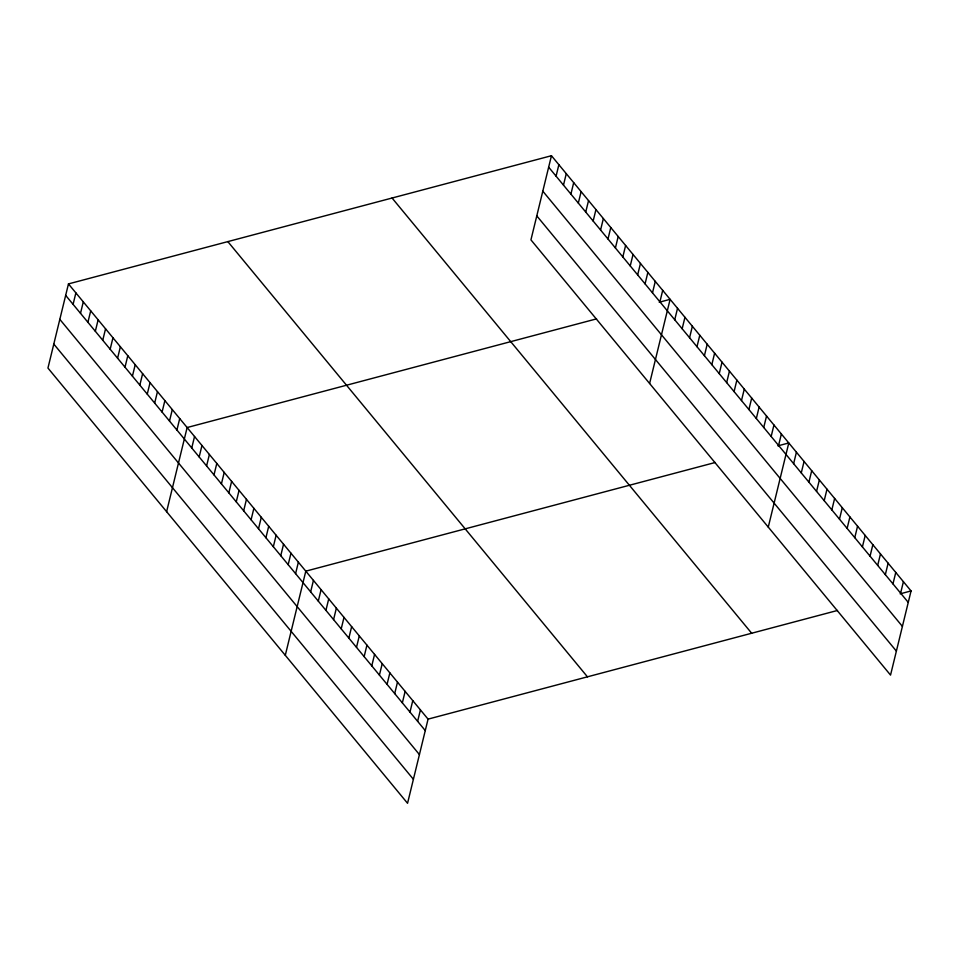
<?xml version="1.0" encoding="UTF-8"?>
<svg xmlns="http://www.w3.org/2000/svg" width="959" height="959" viewBox="0 0 959 959"><rect width="100%" height="100%" fill="white"/><g stroke="black" fill="none" stroke-linecap="round" stroke-linejoin="round"><path stroke-width="1.44" d="M68.461 283.912L47.95 368.064L407.551 803.282L428.062 719.13L68.461 283.912L551.449 155.718L911.05 590.936L890.539 675.088L530.938 239.87L551.449 155.718M73.088 304.351L75.881 292.879M80.508 313.317L83.301 301.857M87.916 322.296L90.709 310.836M95.337 331.275L98.13 319.815M102.757 340.253L105.55 328.793M110.165 349.232L112.97 337.76M117.585 358.21L120.378 346.738M125.006 367.177L127.799 355.717M132.426 376.156L135.219 364.696M139.834 385.134L142.627 373.674M147.254 394.113L150.048 382.653M154.675 403.092L157.468 391.62M162.083 412.058L164.888 400.598M169.503 421.037L172.296 409.577M176.924 430.016L179.717 418.556M166.614 511.686L187.137 427.534L596.558 318.868M191.752 447.973L194.545 436.501M199.172 456.952L201.965 445.479M206.593 465.918L209.386 454.458M214.001 474.897L216.806 463.437M221.421 483.875L224.214 472.415M228.841 492.854L231.634 481.394M236.262 501.833L239.055 490.361M243.67 510.799L246.463 499.339M251.09 519.778L253.883 508.318M258.51 528.757L261.304 517.297M265.919 537.735L268.712 526.275M273.339 546.714L276.132 535.242M280.759 555.693L283.552 544.221M288.168 564.659L290.973 553.199M295.588 573.638L298.381 562.178M285.291 655.309L305.801 571.156L715.222 462.49M310.644 591.871L313.437 580.399M318.292 601.113L321.085 589.653M325.928 610.368L328.721 598.895M333.576 619.61L336.369 608.15M341.212 628.864L344.005 617.392M348.86 638.107L351.653 626.647M356.496 647.361L359.289 635.889M364.144 656.603L366.937 645.143M371.78 665.858L374.573 654.386M379.416 675.1L382.221 663.64M387.064 684.354L389.857 672.882M394.7 693.597L397.494 682.137M402.348 702.851L405.142 691.379M409.984 712.093L412.778 700.633M417.633 721.348L420.426 709.876M556.076 176.156L558.869 164.696M563.484 185.135L566.278 173.663M570.905 194.114L573.698 182.642M578.325 203.08L581.118 191.62M585.733 212.059L588.538 200.599M593.153 221.038L595.947 209.577M600.574 230.016L603.367 218.556M607.994 238.995L610.787 227.523M615.402 247.961L618.195 236.501M622.823 256.94L625.616 245.48M630.243 265.919L633.036 254.459M637.651 274.897L640.456 263.437M645.071 283.876L647.864 272.404M652.492 292.855L655.285 281.383M659.912 301.821L662.705 290.361M649.603 383.492L670.113 299.34L659.217 302.229M674.74 319.779L677.534 308.318M682.161 328.757L684.954 317.297M689.569 337.736L692.374 326.264M696.989 346.702L699.782 335.242M704.409 355.681L707.203 344.221M711.83 364.66L714.623 353.2M719.238 373.638L722.031 362.178M726.658 382.617L729.451 371.145M734.079 391.596L736.872 380.124M741.487 400.562L744.28 389.102M748.907 409.541L751.7 398.081M756.327 418.52L759.12 407.06M763.736 427.498L766.541 416.038M771.156 436.477L773.949 425.005M778.576 445.444L781.369 433.983M768.267 527.114L788.789 442.962L777.893 445.851M793.632 463.677L796.426 452.216M801.268 472.919L804.074 461.459M808.916 482.173L811.71 470.713M816.553 491.416L819.358 479.956M824.201 500.67L826.994 489.21M831.837 509.912L834.63 498.452M839.485 519.167L842.278 507.707M847.121 528.409L849.914 516.949M854.769 537.663L857.562 526.203M862.405 546.906L865.198 535.446M870.053 556.16L872.846 544.7M877.689 565.402L880.482 553.942M885.337 574.657L888.13 563.197M892.973 583.899L895.766 572.439M900.609 593.153L903.414 581.693M428.062 719.13L837.483 610.463M900.153 593.837L911.05 590.936M548.656 167.178L908.257 602.396M542.806 191.165L902.407 626.395M536.788 215.883L896.377 651.101M392.063 198.022L751.664 633.24M227.846 241.608L587.447 676.826M65.668 295.372L425.269 730.59M59.818 319.359L419.419 754.577M53.8 344.077L413.401 779.295"/></g></svg>
